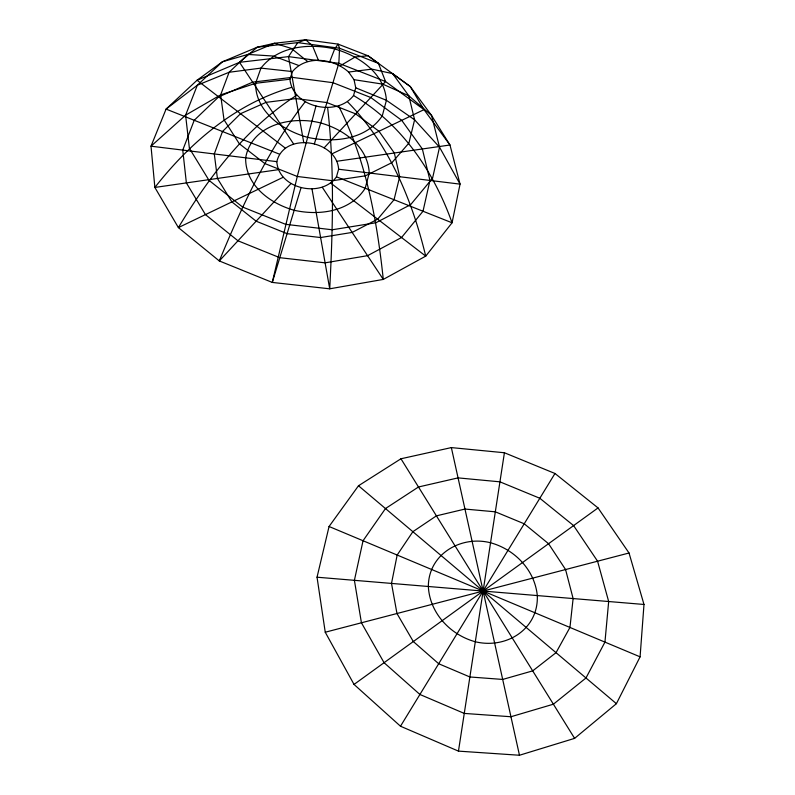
<?xml version="1.0" encoding="UTF-8"?>
<svg xmlns="http://www.w3.org/2000/svg" width="795" height="795" viewBox="0 0 795 795"><rect width="100%" height="100%" fill="white"/><g stroke="black" fill="none" stroke-linecap="round" stroke-linejoin="round"><path stroke-width="1.19" d="M640.084 656.839L643.99 604.468L629.034 553.002L598.039 507.916L554.97 473.482L504.418 452.753L451.351 447.595L400.958 458.775L358.495 485.755L329.06 526.499L317.036 577.21L325.244 632.224L354.033 684.435L400.491 726.232L458.457 751.126L519.473 755.25L574.606 738.366L616.403 703.684L640.084 656.839L329.06 526.499M458.457 751.126L504.418 452.753M315.993 105.934L297.26 176.47L272.278 282.424L329.716 288.814L383.289 279.413L425.732 256.129L452.057 222.789L460.047 184.132L449.97 144.998L431.546 115.454L410.25 86.526L392.601 73.627L371.871 69.125L348.608 72.057C333.751 58.472 306.284 54.736 292.461 71.58L289.927 79.212C292.57 107.395 336.991 117.352 353.536 95.529L355.753 87.818L354.023 79.679L348.608 72.057M336.464 176.828L338.62 169.226C336.792 139.781 283.914 131.463 276.829 161.643C278.449 188.942 321.339 198.571 336.464 176.828L452.057 222.789C433.762 171.293 401.356 123.593 353.536 95.529M301.096 187.55L272.278 282.424L219.301 260.939L178.388 227.599L154.866 187.441L151.01 146.191L166.076 109.094L197.051 80.245L222.381 61.801L257.232 47.203L274.514 43.258L305.707 39.75L338.054 44.113L368.095 55.809L410.25 86.526L424.003 109.65L449.97 144.998L337.07 161.236M314.353 143.925L338.839 63.312L339.574 48.247L338.054 44.113L334.685 48.962L329.696 61.762M400.491 726.232L554.97 473.482M305.25 101.71C268.074 149.669 242.346 205.15 219.301 260.939L291.04 183.536M324.161 147.81L385.565 81.557L378.42 63.371L368.095 55.809L355.206 56.962L340.161 65.846M296.684 95.271C246.102 127.806 209.015 176.669 178.388 227.599L283.06 177.335M354.033 684.435L598.039 507.916M332.042 153.813L424.003 109.65L385.565 81.557L338.839 63.312L288.505 56.624L239.524 62.318L197.051 80.245L285.117 147.979M291.377 87.44C235.668 103.588 190.094 142.494 154.866 187.441L278.131 169.713M325.244 632.224L629.034 553.002M289.927 79.212L255.573 83.296L220.632 94.893L185.593 115.176L151.01 146.191L276.829 161.643M317.036 577.21L643.99 604.468M292.461 71.58L260.949 68.112L229.109 72.266L197.339 85.214L166.076 109.094L279.274 154.091M338.62 169.226L460.047 184.132L439.526 147.194L414.602 119.816L386.42 100.309L355.753 87.818M354.023 79.679L382.733 84.131L408.799 95.748L431.546 115.454L439.526 147.194L432.569 178.209L410.677 204.623L375.856 222.769L332.24 229.775L285.634 224.329L242.564 207.028L209.045 180.386L189.389 148.287L185.593 115.176L197.339 85.214L222.381 61.801L247.921 54.438L274.514 43.258L291.348 48.416L307.645 61.533M298.632 65.448L273.43 56.047L247.921 54.438L229.109 72.266L220.632 94.893L224.001 119.737L239.255 143.686L264.755 163.512L297.26 176.47L332.389 180.743L365.392 175.834L391.955 162.627L408.928 143.06L414.602 119.816L408.799 95.748L392.601 73.627M378.42 63.371L339.574 48.247L297.747 42.622L257.232 47.203L239.524 62.318L293.613 144.004M330.809 183.128L425.732 256.129C412.019 199.664 388.884 143.855 347.584 101.849M358.495 485.755L616.403 703.684M322.303 187.322L383.289 279.413C376.989 219.917 366.028 159.745 338.571 106.003M400.958 458.775L574.606 738.366M318.427 60.261L312.574 45.991L305.707 39.75L297.747 42.622L288.505 56.624L303.76 142.603M451.351 447.595L519.473 755.25M311.978 188.862L329.716 288.814C332.847 228.413 334.586 167.636 327.59 107.424M608.672 601.527L604.945 642.112L585.985 677.976L553.39 704.201L510.946 716.742L464.27 713.413L419.909 694.472L384.074 662.702L361.427 622.783L354.401 580.32L363.047 540.739L385.486 508.552L418.478 486.987L458.059 477.884L499.936 481.83L539.825 498.266L573.602 525.594L597.572 561.2L608.672 601.527M573.115 598.556L569.955 627.444L556.033 652.675L532.69 670.881L502.678 679.437L469.875 676.972L438.691 663.736L413.311 641.545L396.973 613.521L391.508 583.411L397.172 555.039L412.863 531.696L436.415 515.856L464.956 509.058L495.315 511.821L524.223 523.786L548.56 543.71L565.573 569.548L573.115 598.556M537.301 595.574C538.702 629.292 506.236 649.277 475.301 641.754C450.248 634.887 429.658 613.024 428.346 586.491C428.416 554.075 460.931 535.204 490.555 542.766C514.812 549.415 534.777 570.075 537.301 595.574M429.956 180.435L423.01 211.232L401.545 237.526L367.568 255.672L325.105 262.837L279.8 257.689L237.973 240.796L205.438 214.6L186.378 182.91L182.751 150.086L194.228 120.284L218.665 96.871L252.661 82.143L292.182 77.344L332.956 82.69L370.778 97.507L401.733 120.343L422.354 148.973L429.956 180.435M399.686 176.719L394.052 199.724L377.665 219.162L352.165 232.418L320.614 237.536L287.094 233.651L256.139 221.199L231.892 201.9L217.423 178.448L214.292 153.962L222.481 131.513L240.537 113.695L266.047 102.366L295.949 98.57L326.914 102.565L355.623 113.864L378.986 131.264L394.33 152.998L399.686 176.719M386.42 100.309L382.306 115.772C366.137 139.95 333.602 143.15 307.347 137.287C282.414 130.261 255.434 111.906 255.573 83.296L260.949 68.112C278.141 45.991 309.086 43.149 334.685 48.962C358.903 55.829 384.512 72.981 386.42 100.309M369.248 172.982L365.213 188.256C350.307 211.669 319.401 215.952 294.2 210.278C270.131 203.639 245.128 185.126 245.655 157.808C251.568 124.398 292.242 115.543 320.713 122.977C344.086 129.476 367.946 146.807 369.248 172.982"/></g></svg>
